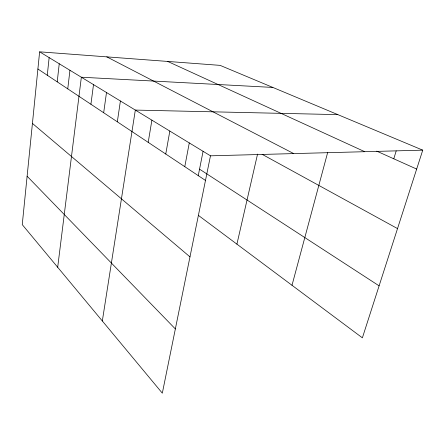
<?xml version="1.0" encoding="UTF-8"?>
<svg xmlns="http://www.w3.org/2000/svg" width="445" height="445" viewBox="0 0 445 445"><rect width="100%" height="100%" fill="white"/><g stroke="black" fill="none" stroke-linecap="round" stroke-linejoin="round"><path stroke-width="0.67" d="M39.627 51.826L22.25 224.625L162.319 393.174L210.479 155.817L39.627 51.826L220.114 65.371L422.75 150.154L362.38 337.838L198.314 215.319M47.276 75.244L49.145 57.622M57.216 81.852L59.235 63.763M67.757 88.861L69.948 70.282M57.689 267.267L81.352 77.219L272.841 87.431M90.919 104.264L93.506 84.617M103.674 112.746L106.494 92.521M117.324 121.819L120.4 100.987M102.328 320.984L135.325 110.076L337.833 114.626M148.202 142.35L151.901 120.161M165.757 154.02L169.829 131.075M184.781 166.675L189.286 142.917M198.214 175.847L203.092 151.239M236.918 244.144L257.56 154.092M292.003 285.284L327.726 152.273M393.781 158.793L396.2 150.911M210.479 155.817L422.75 150.154M376.748 151.15L416.665 169.067M167.698 61.438L364.755 151.701M106.8 56.865L293.739 153.597M262.116 154.309L397.519 228.591M199.538 169.156L379.101 285.84M37.903 69.008L205.484 180.436M32.429 123.415L189.976 256.876M27.117 176.237L175.352 328.938"/></g></svg>
